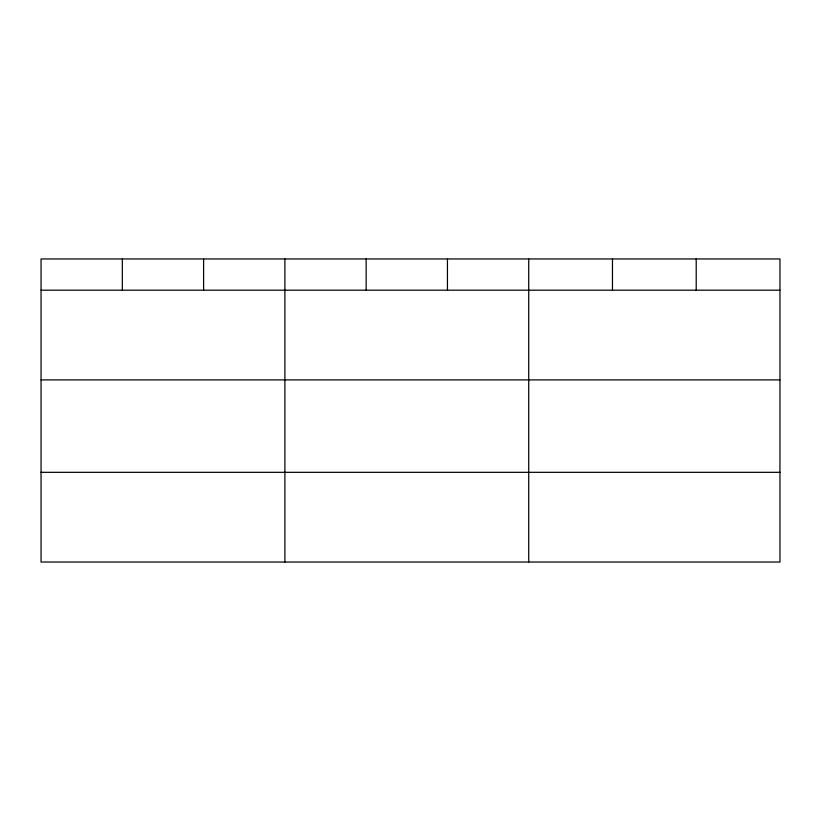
<?xml version="1.0" encoding="UTF-8"?>
<svg xmlns="http://www.w3.org/2000/svg" width="821" height="821" viewBox="0 0 821 821"><rect width="100%" height="100%" fill="white"/><g stroke="black" fill="none" stroke-linecap="round" stroke-linejoin="round"><path stroke-width="1.23" d="M779.95 379.897L779.95 258.964L41.05 258.964L41.05 562.036L779.95 562.036L779.95 379.897L41.05 379.897M41.05 290.193L779.95 290.193M41.05 472.321L779.95 472.321M696.208 258.964L696.208 290.193M612.466 258.964L612.466 290.193M528.724 258.964L528.724 562.036M447.445 258.964L447.445 290.193M366.166 258.964L366.166 290.193M284.887 258.964L284.887 562.036M203.608 258.964L203.608 290.193M122.329 258.964L122.329 290.193"/></g></svg>
